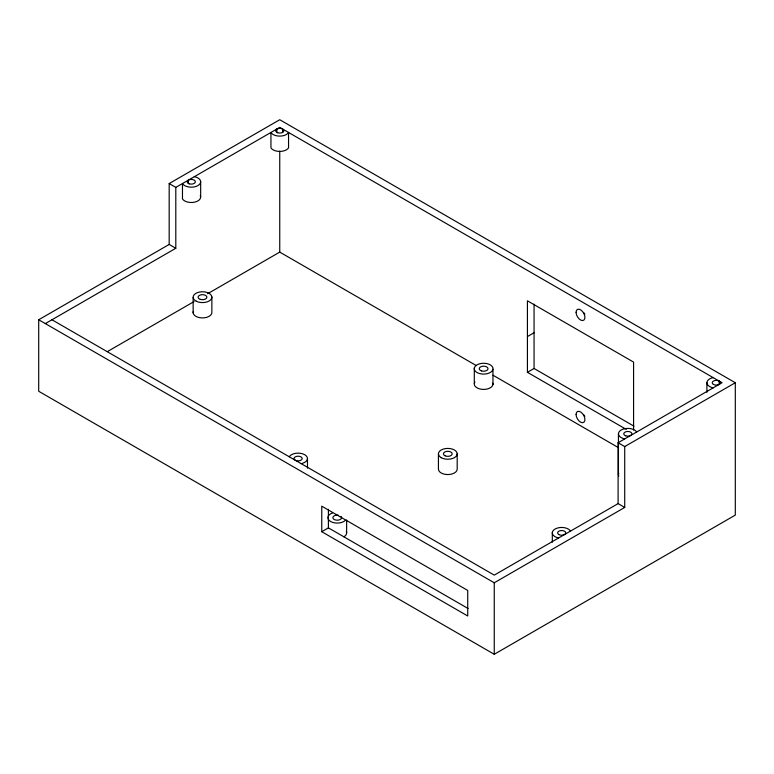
<?xml version="1.0" encoding="UTF-8"?>
<svg xmlns="http://www.w3.org/2000/svg" width="774" height="774" viewBox="0 0 774 774"><rect width="100%" height="100%" fill="white"/><g stroke="black" fill="none" stroke-linecap="round" stroke-linejoin="round"><path stroke-width="1.16" d="M289.302 456.786L289.979 455.838A9.385 5.418 0 0 1 304.733 454.715A9.385 5.418 0 0 1 302.789 463.239L301.154 463.636M169.177 244.439L169.177 183.564L279.743 119.728L735.3 382.733L735.3 515.107L494.257 654.272L38.7 391.267L38.7 319.768L169.177 244.439L175.804 248.27L175.804 187.395L279.743 127.381L722.036 382.733L618.097 442.747L618.097 503.622L494.257 575.121L51.964 319.768M45.337 323.6L175.804 248.27M107.344 351.628L194.071 301.56M207.655 293.723L279.743 252.101L476.32 365.589M527.423 336.564L534.06 332.743M633.577 430.025L633.577 362.106L527.423 300.815L527.423 372.313L534.06 368.492L633.964 426.164M321.761 531.709L467.719 615.978L467.719 590.436L321.761 506.177L321.761 531.709L328.399 527.878L468.096 608.528M618.097 442.747L624.724 446.569L735.3 382.733M38.7 319.768L494.257 582.774L624.724 507.444L624.724 446.569M713.231 377.654L711.587 378.041A9.385 5.418 0 0 0 711.587 387.426L713.231 387.822M194.332 176.695L195.793 177.023A9.385 5.418 0 0 1 198.076 185.518A9.385 5.418 0 0 1 183.274 184.589L182.47 183.544L182.47 198.87L183.274 199.915A9.385 5.418 0 0 0 195.077 202.053A9.385 5.418 0 0 0 200.292 195.57M624.773 438.887L623.138 438.5A9.385 5.418 0 0 1 621.193 429.976A9.385 5.418 0 0 1 635.947 431.099L636.625 432.047M558.586 537.969L556.564 537.417A9.385 5.418 0 0 1 555.393 528.845A9.385 5.418 0 0 1 570.032 530.413L570.467 531.119M527.423 372.313L626.292 429.396M169.177 183.564L175.804 187.395M493.048 375.245L618.513 447.682M618.097 503.622L624.724 507.444M719.152 381.079L719.152 384.61M706.904 382.733L706.904 392.35M618.445 433.808L618.445 474.665M552.307 532.589L552.307 542.197M534.06 304.134L534.06 368.492M494.257 582.774L494.257 654.272M492.961 369.275A9.385 5.418 0 0 1 478.09 373.058A9.385 5.418 0 0 1 479.841 363.732A9.385 5.418 0 0 1 492.961 369.275L492.961 384.591M474.307 368.105L474.307 383.42M457.192 453.806L457.192 469.131A9.385 5.418 0 0 1 447.836 474.559A9.385 5.418 0 0 1 438.432 469.16L438.432 453.845M346.626 520.022L346.626 532.986M328.399 509.302L328.399 527.878M307.481 458.547L307.481 468.164M282.616 129.045L282.616 132.577M279.743 151.124L279.743 252.101M276.869 129.045L276.869 132.577M211.863 296.829L211.863 312.145A9.385 5.418 0 0 1 201.888 317.911A9.385 5.418 0 0 1 193.297 311.448M200.669 181.648L200.669 196.973M193.142 297.535L193.142 312.851M188.411 180.11L188.411 183.651M584.921 314.176A6.25 3.609 60 0 1 584.002 312.841M584.921 416.325A6.25 3.609 60 0 1 584.002 414.98M492.903 383.178A9.385 5.418 0 0 1 482.618 389.39A9.385 5.418 0 0 1 474.888 382.046M346.307 531.583A9.385 5.418 0 0 1 343.879 536.817M345.368 520.37A9.385 5.418 0 0 1 330.604 521.492A9.385 5.418 0 0 1 332.549 512.969M341.034 516.403A4.383 2.525 0 0 1 338.373 520.109A4.383 2.525 0 0 1 332.868 517.661A4.383 2.525 0 0 1 338.373 515.223M618.765 476.068A9.385 5.418 0 0 1 618.765 473.262M288.547 132.47L287.87 133.409A9.385 5.418 0 0 1 271.616 133.409L270.939 132.47L270.939 147.786L271.616 148.734A9.385 5.418 0 0 0 287.87 148.734L288.547 147.786L288.547 132.47M576.079 312.309A6.25 3.609 60 0 0 582.716 320.562A6.25 3.609 60 0 0 582.716 311.719A6.25 3.609 60 0 0 576.079 312.309M576.079 414.448A6.25 3.609 60 0 0 582.716 422.701A6.25 3.609 60 0 0 582.716 413.858A6.25 3.609 60 0 0 576.079 414.448M277.711 132.741A4.064 2.351 0 0 0 283.816 130.7A4.064 2.351 0 0 0 277.711 128.668A4.064 2.351 0 0 0 277.711 132.741M296.065 460.578A4.064 2.351 0 0 0 302.17 458.547A4.064 2.351 0 0 0 296.065 456.515A4.064 2.351 0 0 0 296.065 460.578M558.799 534.534A4.064 2.351 0 0 0 565.601 533.48A4.064 2.351 0 0 0 560.628 530.606A4.064 2.351 0 0 0 558.799 534.534M196.315 301.25A9.385 5.418 0 0 0 211.699 298.242A9.385 5.418 0 0 0 199.489 292.05A9.385 5.418 0 0 0 196.315 301.25M200.311 299.374A4.383 2.525 0 0 0 206.881 297.177A4.383 2.525 0 0 0 200.311 294.991A4.383 2.525 0 0 0 200.311 299.374M481.447 370.881A4.383 2.525 0 0 0 488.007 368.685A4.383 2.525 0 0 0 481.447 366.499A4.383 2.525 0 0 0 481.447 370.881M441.199 457.666A9.385 5.418 0 0 0 456.883 455.209A9.385 5.418 0 0 0 445.36 448.601A9.385 5.418 0 0 0 441.199 457.666M445.118 455.818A4.383 2.525 0 0 0 452.151 454.174A4.383 2.525 0 0 0 446.172 451.484A4.383 2.525 0 0 0 445.118 455.818M713.405 384.397A4.064 2.351 0 0 0 720.207 383.343A4.064 2.351 0 0 0 715.234 380.469A4.064 2.351 0 0 0 713.405 384.397M189.253 183.806A4.064 2.351 0 0 0 195.358 181.774A4.064 2.351 0 0 0 189.253 179.742A4.064 2.351 0 0 0 189.253 183.806M625.789 435.839A4.064 2.351 0 0 0 631.894 433.808A4.064 2.351 0 0 0 625.789 431.776A4.064 2.351 0 0 0 625.789 435.839"/></g></svg>
